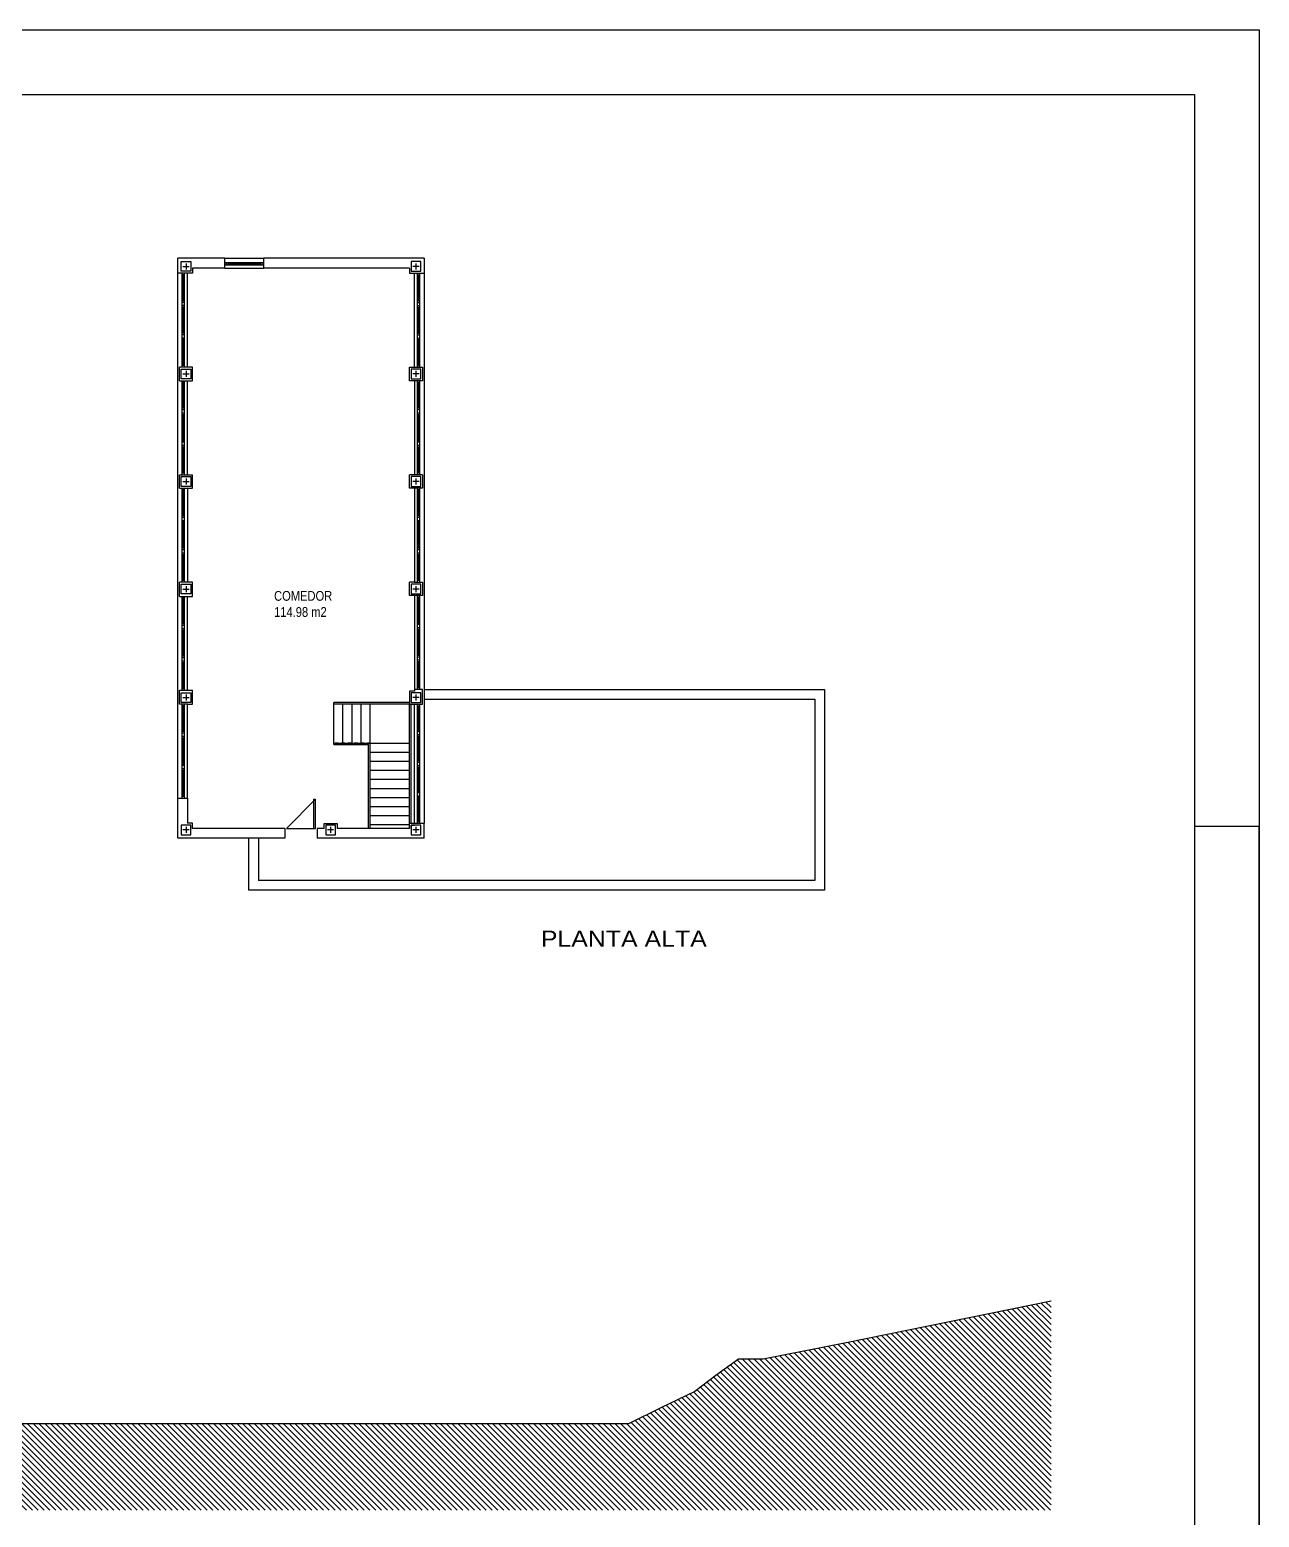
# Model space of a CAD drawing. Header units: millimetres. Extents: x 214 to 333, y 194 to 278.
# Drawn here: x 295.06 to 333.02, y 232.22 to 278.15 of the extents above; entities that cross this region are included whole.
import ezdxf
from ezdxf.enums import TextEntityAlignment as Align

# ---------------------------------------------------------------- set-up
doc = ezdxf.new("R2010")
doc.units = ezdxf.units.MM
doc.header["$MEASUREMENT"] = 0
doc.linetypes.add('TRAZOS', pattern=[0.75, 0.5, -0.25])
for name, color, linetype in [('01', 9, 'Continuous'), ('015', 1, 'Continuous'), ('018', 3, 'Continuous'), ('02', 2, 'Continuous'), ('07', 6, 'Continuous'), ('CV', 1, 'Continuous'), ('LINEA', 3, 'Continuous'), ('MUROS', 2, 'Continuous'), ('PILARES', 2, 'Continuous'), ('PUERTAS', 3, 'Continuous'), ('TEXTOS', 7, 'Continuous'), ('VENTANAS', 9, 'Continuous')]:
    doc.layers.add(name, color=color, linetype=linetype)
doc.styles.add('MJ', font='techl___.ttf')
doc.styles.add('SMALL', font='ARIAL.TTF', dxfattribs={"height": 0.1})

# ---------------------------------------------------------------- blocks, each defined once
blk = doc.blocks.new('ENC')
blk.add_lwpolyline([(0, 0), (0, 297), (-10, 297)])
blk = doc.blocks.new('A2H')
at = {"layer": '015'}
blk.add_lwpolyline([(-594, 0), (-594, 420), (0, 420), (0, 0)], close=True, dxfattribs=at)
at = {"layer": '07'}
blk.add_lwpolyline([(-569, 10), (-569, 410), (-10, 410), (-10, 10)], close=True, dxfattribs=at)
at = {"layer": '015'}
blk.add_blockref('ENC', (0, 0), dxfattribs=at)
blk = doc.blocks.new('A$C64186889')
at = {"layer": 'PILARES', "linetype": 'Continuous', "ltscale": 0.07}
for p, q in [((0.243, 0.15), (0.057, 0.15)), ((0.15, 0.243), (0.15, 0.057))]:
    blk.add_line(p, q, dxfattribs=at)
blk.add_lwpolyline([(0, 0), (0.3, 0), (0.3, 0.3), (0, 0.3)], close=True, dxfattribs=at)

msp = doc.modelspace()

# ---------------------------------------------------------------- hatches: boundary and pattern name
at = {"layer": '01', "linetype": 'Continuous', "ltscale": 0.07}
h = msp.add_hatch(dxfattribs=at)
h.set_pattern_fill('ANSI31', color=256, scale=0.04, angle=90, style=0)
h.set_pattern_definition([(135, (-599.96599, -594.50472), (-0.089802561, -0.089802561), [])])
h.paths.add_polyline_path([(326.59, 238.899), (320.27, 237.603), (317.707, 237.103), (316.939, 237.103), (316.242, 236.603), (315.593, 236.103), (314.541, 235.603), (313.547, 235.103), (300.806, 235.103), (283.81, 235.103), (276.864, 235.103), (265.844, 234.603), (264.438, 234.103), (259.824, 233.603), (256.915, 233.103), (242.451, 233.103), (238.033, 233.603), (234.096, 234.103), (234.096, 232.437), (326.59, 232.437)])

# ---------------------------------------------------------------- linework, layer by layer
at = {"linetype": 'Continuous'}
for p, q in [((307.236, 257.779), (319.6, 257.779)), ((319.6, 257.779), (319.6, 251.579)), ((307.236, 257.479), (319.3, 257.479)), ((319.3, 257.479), (319.3, 251.879)), ((301.821, 251.579), (301.821, 253.192)), ((302.121, 253.192), (302.121, 251.879)), ((319.3, 251.879), (302.121, 251.879)), ((319.3, 251.879), (302.121, 251.879)), ((307.236, 251.579), (301.821, 251.579)), ((319.6, 251.579), (307.236, 251.579))]:
    msp.add_line(p, q, dxfattribs=at)
at = {"layer": '01', "linetype": 'Continuous', "ltscale": 0.07}
msp.add_line((307.106, 254.594), (307.036, 254.594), dxfattribs=at)
at = {"layer": '018', "linetype": 'Continuous', "ltscale": 0.07}
for p, q in [((301.085, 271.092), (302.285, 271.092)), ((299.636, 254.429), (299.636, 270.632)), ((307.236, 270.632), (307.236, 257.782)), ((307.236, 257.779), (307.236, 253.651)), ((302.936, 253.192), (302.936, 253.192)), ((303.936, 253.192), (303.936, 253.192))]:
    msp.add_line(p, q, dxfattribs=at)
at = {"layer": 'CV'}
msp.add_lwpolyline([(326.59, 238.899), (320.27, 237.603), (317.707, 237.103), (316.939, 237.103), (316.242, 236.603), (315.593, 236.103), (314.541, 235.603), (313.547, 235.103), (300.806, 235.103), (283.81, 235.103), (276.864, 235.103), (265.844, 234.603), (264.438, 234.103), (259.824, 233.603), (256.915, 233.103), (242.451, 233.103), (238.033, 233.603), (234.096, 234.103)], dxfattribs=at)
at = {"layer": 'LINEA', "linetype": 'Continuous', "ltscale": 0.07}
for p, q in [((299.936, 267.732), (299.936, 270.632)), ((301.085, 270.792), (302.285, 270.792)), ((306.936, 267.732), (306.936, 270.632)), ((299.936, 264.412), (299.936, 267.312)), ((306.936, 267.312), (306.936, 264.412)), ((299.936, 263.992), (299.936, 261.092)), ((306.936, 263.992), (306.936, 261.092)), ((299.936, 257.755), (299.936, 260.656)), ((306.936, 260.682), (306.936, 257.782)), ((299.936, 254.429), (299.936, 257.329)), ((306.936, 253.651), (306.936, 257.329))]:
    msp.add_line(p, q, dxfattribs=at)
at = {"layer": 'MUROS'}
for p, q in [((299.636, 270.632), (299.636, 271.092)), ((301.085, 271.092), (299.636, 271.092)), ((307.236, 271.092), (302.285, 271.092)), ((307.236, 271.092), (307.236, 270.632)), ((301.085, 270.792), (300.086, 270.792)), ((306.786, 270.792), (302.285, 270.792)), ((299.686, 267.312), (299.686, 267.732)), ((307.186, 267.732), (307.186, 267.312)), ((299.686, 263.992), (299.686, 264.412)), ((307.186, 264.412), (307.186, 263.992)), ((299.686, 260.656), (299.686, 261.092)), ((299.686, 257.329), (299.686, 257.755)), ((306.786, 257.729), (306.786, 257.329)), ((306.936, 257.782), (306.936, 257.729)), ((307.186, 257.329), (307.186, 257.782)), ((299.636, 253.192), (299.636, 254.429)), ((307.236, 253.192), (307.236, 253.651)), ((302.936, 253.192), (299.636, 253.192)), ((302.936, 253.492), (300.086, 253.492)), ((302.936, 253.492), (302.936, 253.192)), ((303.936, 253.492), (303.936, 253.192)), ((304.148, 253.492), (303.936, 253.492)), ((307.236, 253.192), (303.936, 253.192)), ((306.786, 253.492), (304.548, 253.492))]:
    msp.add_line(p, q, dxfattribs=at)
at = {"layer": 'MUROS', "linetype": 'Continuous', "ltscale": 0.07}
for p, q in [((301.085, 270.792), (301.085, 271.092)), ((302.285, 270.792), (302.285, 271.092)), ((300.086, 270.632), (299.636, 270.632)), ((300.086, 270.792), (300.086, 270.632)), ((306.786, 270.792), (306.786, 270.632)), ((306.786, 270.632), (307.236, 270.632)), ((300.086, 267.732), (299.686, 267.732)), ((299.686, 267.312), (300.086, 267.312)), ((300.086, 267.312), (300.086, 267.732)), ((306.786, 267.732), (307.186, 267.732)), ((306.786, 267.312), (306.786, 267.732)), ((307.186, 267.312), (306.786, 267.312)), ((299.686, 264.412), (300.086, 264.412)), ((300.086, 263.992), (300.086, 264.412)), ((307.186, 264.412), (306.786, 264.412)), ((306.786, 263.992), (306.786, 264.412)), ((299.686, 263.992), (300.086, 263.992)), ((307.186, 263.992), (306.786, 263.992)), ((300.086, 261.092), (299.686, 261.092)), ((300.086, 260.656), (300.086, 261.092)), ((306.936, 261.092), (306.786, 261.092)), ((306.786, 260.682), (306.786, 261.092)), ((306.936, 261.092), (307.186, 261.092)), ((306.936, 261.092), (307.186, 261.092)), ((307.186, 261.092), (307.186, 260.682)), ((299.686, 260.656), (300.086, 260.656)), ((307.186, 260.682), (306.786, 260.682)), ((299.686, 257.755), (300.086, 257.755)), ((300.086, 257.329), (300.086, 257.755)), ((306.936, 257.729), (306.786, 257.729)), ((307.186, 257.782), (306.936, 257.782)), ((299.936, 257.329), (299.686, 257.329)), ((299.936, 257.329), (300.086, 257.329)), ((299.936, 257.329), (299.936, 257.329)), ((306.786, 257.329), (307.186, 257.329)), ((299.636, 254.429), (299.936, 254.429)), ((299.936, 254.429), (299.936, 253.651)), ((300.086, 253.651), (299.936, 253.651)), ((300.086, 253.492), (300.086, 253.651))]:
    msp.add_line(p, q, dxfattribs=at)
for points in [[(304.148, 253.492), (304.148, 253.642), (304.548, 253.642), (304.548, 253.492)], [(306.786, 253.492), (306.786, 253.651), (307.236, 253.651)], [(306.836, 253.492), (306.836, 253.592), (306.936, 253.592)]]:
    msp.add_lwpolyline(points, dxfattribs=at)
at = {"layer": 'PUERTAS', "linetype": 'TRAZOS', "ltscale": 0.07}
for p, q in [((304.452, 256.077), (304.452, 257.377)), ((305.586, 256.126), (304.452, 256.126))]:
    msp.add_line(p, q, dxfattribs=at)
at = {"layer": 'PUERTAS'}
for p, q in [((306.786, 257.377), (304.452, 257.377)), ((306.786, 257.327), (304.452, 257.327)), ((304.452, 256.127), (304.452, 257.327)), ((304.732, 256.127), (304.732, 257.327)), ((305.012, 256.127), (305.012, 257.327)), ((305.292, 256.127), (305.292, 257.327)), ((305.572, 256.127), (305.572, 257.327)), ((306.786, 253.651), (306.786, 257.327)), ((306.836, 253.651), (306.836, 257.327)), ((304.452, 256.127), (305.572, 256.127)), ((304.452, 256.077), (305.522, 256.077)), ((305.522, 253.492), (305.522, 256.077)), ((305.572, 253.492), (305.572, 256.127)), ((305.572, 256.127), (306.772, 256.127)), ((305.572, 255.847), (306.772, 255.847)), ((305.572, 255.567), (306.772, 255.567)), ((305.572, 255.287), (306.772, 255.287)), ((305.572, 255.007), (306.772, 255.007)), ((305.572, 254.727), (306.772, 254.727)), ((305.572, 254.447), (306.772, 254.447)), ((305.572, 254.167), (306.772, 254.167)), ((305.572, 253.887), (306.772, 253.887)), ((305.572, 253.607), (306.772, 253.607))]:
    msp.add_line(p, q, dxfattribs=at)
at = {"layer": 'PUERTAS', "linetype": 'Continuous'}
for p, q in [((303.886, 254.392), (302.986, 253.492)), ((303.833, 254.392), (303.886, 254.392)), ((303.833, 253.492), (303.833, 254.392)), ((303.886, 253.492), (303.886, 254.392)), ((302.986, 253.492), (303.886, 253.492))]:
    msp.add_line(p, q, dxfattribs=at)
at = {"layer": 'VENTANAS', "linetype": 'Continuous', "ltscale": 0.07}
for p, q in [((299.766, 267.732), (299.766, 270.632)), ((299.836, 270.582), (299.766, 270.582)), ((299.801, 269.782), (299.801, 270.582)), ((299.836, 267.732), (299.836, 270.632)), ((301.085, 270.962), (302.285, 270.962)), ((301.085, 270.892), (301.085, 270.962)), ((301.085, 270.892), (302.285, 270.892)), ((301.135, 270.892), (301.135, 270.962)), ((301.185, 270.892), (301.185, 270.962)), ((301.185, 270.927), (302.186, 270.927)), ((302.185, 270.892), (302.185, 270.962)), ((302.235, 270.892), (302.235, 270.962)), ((302.285, 270.892), (302.285, 270.962)), ((307.036, 267.732), (307.036, 270.632)), ((307.036, 270.582), (307.106, 270.582)), ((307.071, 269.782), (307.071, 270.582)), ((307.106, 267.732), (307.106, 270.632)), ((299.836, 269.782), (299.766, 269.782)), ((299.836, 269.732), (299.766, 269.732)), ((299.836, 269.632), (299.766, 269.632)), ((307.036, 269.782), (307.106, 269.782)), ((307.036, 269.732), (307.106, 269.732)), ((307.036, 269.632), (307.106, 269.632)), ((299.836, 269.582), (299.766, 269.582)), ((299.801, 268.782), (299.801, 269.582)), ((307.036, 269.582), (307.106, 269.582)), ((307.071, 268.782), (307.071, 269.582)), ((299.836, 268.782), (299.766, 268.782)), ((299.836, 268.732), (299.766, 268.732)), ((307.036, 268.782), (307.106, 268.782)), ((307.036, 268.732), (307.106, 268.732)), ((299.836, 268.632), (299.766, 268.632)), ((299.836, 268.582), (299.766, 268.582)), ((299.801, 267.782), (299.801, 268.582)), ((307.036, 268.632), (307.106, 268.632)), ((307.036, 268.582), (307.106, 268.582)), ((307.071, 267.782), (307.071, 268.582)), ((299.836, 267.782), (299.766, 267.782)), ((307.036, 267.782), (307.106, 267.782)), ((299.766, 264.412), (299.766, 267.312)), ((299.836, 264.412), (299.836, 267.312)), ((307.036, 264.412), (307.036, 267.312)), ((307.106, 264.412), (307.106, 267.312)), ((299.836, 267.262), (299.766, 267.262)), ((299.801, 266.462), (299.801, 267.262)), ((307.106, 267.262), (307.036, 267.262)), ((307.071, 266.462), (307.071, 267.262)), ((299.836, 266.462), (299.766, 266.462)), ((299.836, 266.412), (299.766, 266.412)), ((307.106, 266.462), (307.036, 266.462)), ((307.106, 266.412), (307.036, 266.412)), ((299.836, 266.312), (299.766, 266.312)), ((299.836, 266.262), (299.766, 266.262)), ((299.801, 265.462), (299.801, 266.262)), ((307.106, 266.312), (307.036, 266.312)), ((307.106, 266.262), (307.036, 266.262)), ((307.071, 265.462), (307.071, 266.262)), ((299.836, 265.462), (299.766, 265.462)), ((307.106, 265.462), (307.036, 265.462)), ((299.836, 265.412), (299.766, 265.412)), ((299.836, 265.312), (299.766, 265.312)), ((299.836, 265.262), (299.766, 265.262)), ((299.801, 264.462), (299.801, 265.262)), ((307.106, 265.412), (307.036, 265.412)), ((307.106, 265.312), (307.036, 265.312)), ((307.106, 265.262), (307.036, 265.262)), ((307.071, 264.462), (307.071, 265.262)), ((299.836, 264.462), (299.766, 264.462)), ((307.106, 264.462), (307.036, 264.462)), ((299.766, 261.092), (299.766, 263.992)), ((299.836, 263.942), (299.766, 263.942)), ((299.801, 263.142), (299.801, 263.942)), ((299.836, 261.092), (299.836, 263.992)), ((307.036, 261.092), (307.036, 263.993)), ((307.106, 263.943), (307.036, 263.943)), ((307.071, 263.142), (307.071, 263.943)), ((307.106, 261.092), (307.106, 263.993)), ((299.836, 263.142), (299.766, 263.142)), ((299.836, 263.092), (299.766, 263.092)), ((299.836, 262.992), (299.766, 262.992)), ((299.836, 262.942), (299.766, 262.942)), ((299.801, 262.142), (299.801, 262.942)), ((307.106, 263.142), (307.036, 263.142)), ((307.106, 263.092), (307.036, 263.092)), ((307.106, 262.992), (307.036, 262.992)), ((307.106, 262.942), (307.036, 262.942)), ((307.071, 262.142), (307.071, 262.942)), ((299.836, 262.142), (299.766, 262.142)), ((299.836, 262.092), (299.766, 262.092)), ((299.836, 261.992), (299.766, 261.992)), ((299.836, 261.942), (299.766, 261.942)), ((299.801, 261.142), (299.801, 261.942)), ((307.106, 262.142), (307.036, 262.142)), ((307.106, 262.092), (307.036, 262.092)), ((307.106, 261.992), (307.036, 261.992)), ((307.106, 261.942), (307.036, 261.942)), ((307.071, 261.142), (307.071, 261.942)), ((299.836, 261.142), (299.766, 261.142)), ((307.106, 261.142), (307.036, 261.142)), ((299.766, 257.755), (299.766, 260.656)), ((299.836, 260.606), (299.766, 260.606)), ((299.801, 259.805), (299.801, 260.606)), ((299.836, 257.755), (299.836, 260.656)), ((307.036, 257.782), (307.036, 260.682)), ((307.106, 260.632), (307.036, 260.632)), ((307.071, 259.832), (307.071, 260.632)), ((307.106, 257.782), (307.106, 260.682)), ((299.836, 259.805), (299.766, 259.805)), ((299.836, 259.755), (299.766, 259.755)), ((299.836, 259.655), (299.766, 259.655)), ((299.836, 259.605), (299.766, 259.605)), ((299.801, 258.805), (299.801, 259.605)), ((307.106, 259.832), (307.036, 259.832)), ((307.106, 259.782), (307.036, 259.782)), ((307.106, 259.682), (307.036, 259.682)), ((307.106, 259.632), (307.036, 259.632)), ((307.071, 258.832), (307.071, 259.632)), ((299.836, 258.805), (299.766, 258.805)), ((299.836, 258.755), (299.766, 258.755)), ((299.836, 258.655), (299.766, 258.655)), ((299.836, 258.605), (299.766, 258.605)), ((299.801, 257.805), (299.801, 258.605)), ((307.106, 258.832), (307.036, 258.832)), ((307.106, 258.782), (307.036, 258.782)), ((307.106, 258.682), (307.036, 258.682)), ((307.106, 258.632), (307.036, 258.632)), ((307.071, 257.832), (307.071, 258.632)), ((299.836, 257.805), (299.766, 257.805)), ((307.106, 257.832), (307.036, 257.832)), ((299.766, 254.429), (299.766, 257.329)), ((299.836, 257.279), (299.766, 257.279)), ((299.801, 256.479), (299.801, 257.279)), ((299.836, 254.429), (299.836, 257.329)), ((307.036, 253.651), (307.036, 257.33)), ((307.036, 257.28), (307.106, 257.28)), ((307.071, 256.529), (307.071, 257.28)), ((307.106, 253.651), (307.106, 257.33)), ((299.836, 256.479), (299.766, 256.479)), ((299.836, 256.429), (299.766, 256.429)), ((299.836, 256.329), (299.766, 256.329)), ((299.836, 256.279), (299.766, 256.279)), ((299.801, 255.479), (299.801, 256.279)), ((307.036, 256.529), (307.106, 256.529)), ((307.036, 256.479), (307.106, 256.479)), ((307.036, 256.387), (307.106, 256.387)), ((307.036, 256.337), (307.106, 256.337)), ((307.071, 255.587), (307.071, 256.337)), ((299.836, 255.479), (299.766, 255.479)), ((299.836, 255.429), (299.766, 255.429)), ((307.036, 255.587), (307.106, 255.587)), ((307.036, 255.537), (307.106, 255.537)), ((307.036, 255.444), (307.106, 255.444)), ((307.036, 255.394), (307.106, 255.394)), ((307.071, 254.644), (307.071, 255.394)), ((299.836, 255.329), (299.766, 255.329)), ((299.836, 255.279), (299.766, 255.279)), ((299.801, 254.479), (299.801, 255.279)), ((299.836, 254.479), (299.766, 254.479)), ((307.036, 254.644), (307.106, 254.644)), ((307.036, 254.501), (307.106, 254.501)), ((307.036, 254.451), (307.106, 254.451)), ((307.071, 253.701), (307.071, 254.451)), ((307.036, 253.701), (307.106, 253.701))]:
    msp.add_line(p, q, dxfattribs=at)

# ---------------------------------------------------------------- block references
at = {"xscale": 0.2000000000007276, "yscale": 0.2000000000007276, "zscale": 0.2}
msp.add_blockref('A2H', (333.019, 194.149), dxfattribs=at)
at = {"layer": 'PILARES', "linetype": 'Continuous', "ltscale": 0.07, "xscale": -1}
for p in [(300.036, 270.692), (300.036, 267.372), (300.036, 264.052), (300.036, 260.732), (300.036, 257.379)]:
    msp.add_blockref('A$C64186889', p, dxfattribs=at)
at = {"layer": 'PILARES', "linetype": 'Continuous', "ltscale": 0.07}
for p in [(306.836, 270.692), (306.836, 267.372), (306.836, 264.052), (306.836, 260.732), (306.836, 257.379), (299.736, 253.292), (304.198, 253.292), (306.836, 253.292)]:
    msp.add_blockref('A$C64186889', p, dxfattribs=at)

# ---------------------------------------------------------------- texts
at = {"layer": '02', "style": 'SMALL', "width": 1.1}
msp.add_text('PLANTA ALTA', height=0.5, dxfattribs=at).set_placement((310.84, 250.085), align=Align.MIDDLE_LEFT)
at = {"layer": 'TEXTOS', "style": 'MJ'}
for s, p in [('COMEDOR', (302.606, 260.52, -179)), ('114.98 m2', (302.606, 260.023, -179))]:
    msp.add_text(s, height=0.3, dxfattribs=at).set_placement(p)

doc.saveas('drawing.dxf')
